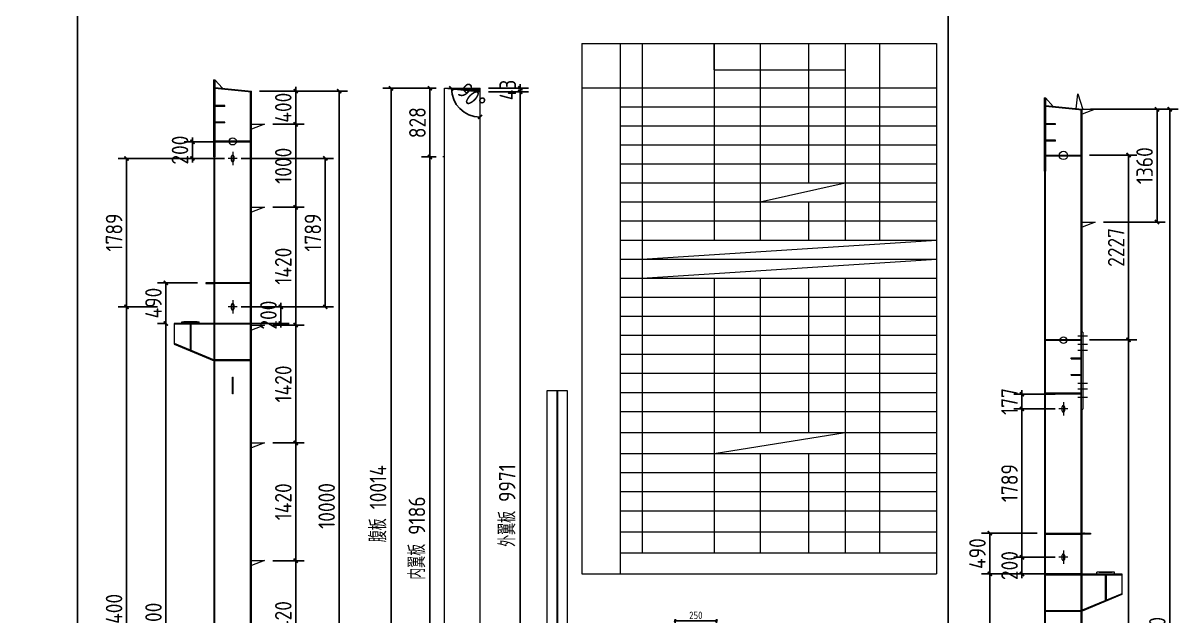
# Model space of a CAD drawing. Extents: x 485428 to 797698, y 56414 to 211814.
# Drawn here: x 671882 to 685846, y 133014 to 140157 of the extents above; entities that cross this region are included whole.
import ezdxf

# ---------------------------------------------------------------- set-up
doc = ezdxf.new("R2010")
doc.units = 0
doc.header["$LTSCALE"] = 1000
doc.header["$MEASUREMENT"] = 0
doc.linetypes.add('DASH', pattern=[0.35, 0.25, -0.1])
doc.layers.add('DOTE', color=1, linetype='Continuous')
doc.layers.add('钢架', color=7, linetype='Continuous', lineweight=25)
doc.styles.get("Standard").update_dxf_attribs({"font": 'gbenor.shx', "bigfont": 'gbcbig.shx'})
doc.dimstyles.get("Standard").update_dxf_attribs({"dimscale": 100, "dimtxt": 2, "dimasz": 0.4, "dimexe": 0.5, "dimexo": 1, "dimgap": 0.5, "dimtad": 1, "dimdec": 0, "dimzin": 0, "dimdsep": 46, "dimtxsty": 'Standard', "dimblk": 'ARCHTICK', "dimcen": 0.09, "dimadec": 0, "dimazin": 0, "dimtfac": 1, "dimtdec": 0, "dimtix": 1, "dimtmove": 2, "dimatfit": 3, "dimfxl": 1, "dimtolj": 1, "dimtzin": 0, "dimarcsym": 0})

# ---------------------------------------------------------------- blocks, each defined once
blk = doc.blocks.new('_ArchTick')
at = {"color": 0, "linetype": 'ByBlock', "const_width": 0.4}
blk.add_lwpolyline([(-0.5, -0.5), (0.5, 0.5)], dxfattribs=at)
blk = doc.blocks.new('*D473')
at = {"color": 3, "lineweight": -2}
for p, q in [((674895, 133678), (675270, 133678)), ((675170, 132258), (675170, 133678)), ((674895, 132258), (675270, 132258))]:
    blk.add_line(p, q, dxfattribs=at)
at = {"layer": 'Defpoints', "color": 0}
for p in [(674795, 133678), (675170, 133678), (674795, 132258)]:
    blk.add_point(p, dxfattribs=at)
at = {"color": 3, "lineweight": -2, "xscale": 50, "yscale": 50, "zscale": 50}
for p, rotation in [((675170, 133678), 90), ((675170, 132258), 270)]:
    blk.add_blockref('_ArchTick', p, dxfattribs=dict(at, rotation=rotation))
at = {"color": 0, "lineweight": 15, "insert": (675020, 132968), "char_height": 200, "attachment_point": 5, "rotation": 90}
blk.add_mtext('\\A1;1420', dxfattribs=at)
blk = doc.blocks.new('*D474')
at = {"color": 3, "lineweight": -2}
for p, q in [((674895, 135098), (675270, 135098)), ((675170, 133678), (675170, 135098)), ((674895, 133678), (675270, 133678))]:
    blk.add_line(p, q, dxfattribs=at)
at = {"layer": 'Defpoints', "color": 0}
for p in [(674795, 135098), (675170, 135098), (674795, 133678)]:
    blk.add_point(p, dxfattribs=at)
at = {"color": 3, "lineweight": -2, "xscale": 50, "yscale": 50, "zscale": 50}
for p, rotation in [((675170, 135098), 90), ((675170, 133678), 270)]:
    blk.add_blockref('_ArchTick', p, dxfattribs=dict(at, rotation=rotation))
at = {"color": 0, "lineweight": 15, "insert": (675020, 134388), "char_height": 200, "attachment_point": 5, "rotation": 90}
blk.add_mtext('\\A1;1420', dxfattribs=at)
blk = doc.blocks.new('*D475')
at = {"color": 3, "lineweight": -2}
for p, q in [((674895, 136518), (675270, 136518)), ((675170, 135098), (675170, 136518)), ((674895, 135098), (675270, 135098))]:
    blk.add_line(p, q, dxfattribs=at)
at = {"layer": 'Defpoints', "color": 0}
for p in [(674795, 136518), (675170, 136518), (674795, 135098)]:
    blk.add_point(p, dxfattribs=at)
at = {"color": 3, "lineweight": -2, "xscale": 50, "yscale": 50, "zscale": 50}
for p, rotation in [((675170, 136518), 90), ((675170, 135098), 270)]:
    blk.add_blockref('_ArchTick', p, dxfattribs=dict(at, rotation=rotation))
at = {"color": 0, "lineweight": 15, "insert": (675020, 135808), "char_height": 200, "attachment_point": 5, "rotation": 90}
blk.add_mtext('\\A1;1420', dxfattribs=at)
blk = doc.blocks.new('*D476')
at = {"color": 3, "lineweight": -2}
for p, q in [((674895, 137938), (675270, 137938)), ((675170, 136518), (675170, 137938)), ((674895, 136518), (675270, 136518))]:
    blk.add_line(p, q, dxfattribs=at)
at = {"layer": 'Defpoints', "color": 0}
for p in [(674795, 137938), (675170, 137938), (674795, 136518)]:
    blk.add_point(p, dxfattribs=at)
at = {"color": 3, "lineweight": -2, "xscale": 50, "yscale": 50, "zscale": 50}
for p, rotation in [((675170, 137938), 90), ((675170, 136518), 270)]:
    blk.add_blockref('_ArchTick', p, dxfattribs=dict(at, rotation=rotation))
at = {"color": 0, "lineweight": 15, "insert": (675020, 137228), "char_height": 200, "attachment_point": 5, "rotation": 90}
blk.add_mtext('\\A1;1420', dxfattribs=at)
blk = doc.blocks.new('*D477')
at = {"color": 3, "lineweight": -2}
for p, q in [((673605, 136538), (673504, 136538)), ((673604, 129338), (673604, 136538)), ((674065, 129338), (673504, 129338))]:
    blk.add_line(p, q, dxfattribs=at)
at = {"layer": 'Defpoints', "color": 0}
for p in [(673604, 136538), (673705, 136538), (674165, 129338)]:
    blk.add_point(p, dxfattribs=at)
at = {"color": 3, "lineweight": -2, "xscale": 50, "yscale": 50, "zscale": 50}
for p, rotation in [((673604, 136538), 90), ((673604, 129338), 270)]:
    blk.add_blockref('_ArchTick', p, dxfattribs=dict(at, rotation=rotation))
at = {"color": 0, "lineweight": 15, "insert": (673454, 132938), "char_height": 200, "attachment_point": 5, "rotation": 90}
blk.add_mtext('\\A1;7200', dxfattribs=at)
blk = doc.blocks.new('*D478')
at = {"color": 3, "lineweight": -2}
for p, q in [((673985, 137028), (673504, 137028)), ((673604, 136538), (673604, 137028)), ((673605, 136538), (673504, 136538))]:
    blk.add_line(p, q, dxfattribs=at)
at = {"layer": 'Defpoints', "color": 0}
for p in [(673604, 137028), (674085, 137028), (673705, 136538)]:
    blk.add_point(p, dxfattribs=at)
at = {"color": 3, "lineweight": -2, "xscale": 50, "yscale": 50, "zscale": 50}
for p, rotation in [((673604, 137028), 90), ((673604, 136538), 270)]:
    blk.add_blockref('_ArchTick', p, dxfattribs=dict(at, rotation=rotation))
at = {"color": 0, "lineweight": 15, "insert": (673454, 136783), "char_height": 200, "attachment_point": 5, "rotation": 90}
blk.add_mtext('\\A1;490', dxfattribs=at)
blk = doc.blocks.new('*D479')
at = {"color": 3, "lineweight": -2}
for p, q in [((674735, 139338), (675793, 139338)), ((675693, 129338), (675693, 139338)), ((674755, 129338), (675793, 129338))]:
    blk.add_line(p, q, dxfattribs=at)
at = {"layer": 'Defpoints', "color": 0}
for p in [(674635, 139338), (675693, 139338), (674655, 129338)]:
    blk.add_point(p, dxfattribs=at)
at = {"color": 3, "lineweight": -2, "xscale": 50, "yscale": 50, "zscale": 50}
for p, rotation in [((675693, 139338), 90), ((675693, 129338), 270)]:
    blk.add_blockref('_ArchTick', p, dxfattribs=dict(at, rotation=rotation))
at = {"color": 0, "lineweight": 15, "insert": (675543, 134338), "char_height": 200, "attachment_point": 5, "rotation": 90}
blk.add_mtext('\\A1;10000', dxfattribs=at)
blk = doc.blocks.new('*D468')
at = {"color": 3, "lineweight": -2}
for p, q in [((673504, 136738), (673029, 136738)), ((673129, 129338), (673129, 136738)), ((674065, 129338), (673029, 129338))]:
    blk.add_line(p, q, dxfattribs=at)
at = {"layer": 'Defpoints', "color": 0}
for p in [(673129, 136738), (673604, 136738), (674165, 129338)]:
    blk.add_point(p, dxfattribs=at)
at = {"color": 3, "lineweight": -2, "xscale": 50, "yscale": 50, "zscale": 50}
for p, rotation in [((673129, 136738), 90), ((673129, 129338), 270)]:
    blk.add_blockref('_ArchTick', p, dxfattribs=dict(at, rotation=rotation))
at = {"color": 0, "lineweight": 15, "insert": (672979, 133038), "char_height": 200, "attachment_point": 5, "rotation": 90}
blk.add_mtext('\\A1;7400', dxfattribs=at)
blk = doc.blocks.new('*D469')
at = {"color": 3, "lineweight": -2}
for p, q in [((674085, 138527), (673029, 138527)), ((673129, 136738), (673129, 138527)), ((673504, 136738), (673029, 136738))]:
    blk.add_line(p, q, dxfattribs=at)
at = {"layer": 'Defpoints', "color": 0}
for p in [(673129, 138527), (674185, 138527), (673604, 136738)]:
    blk.add_point(p, dxfattribs=at)
at = {"color": 3, "lineweight": -2, "xscale": 50, "yscale": 50, "zscale": 50}
for p, rotation in [((673129, 138527), 90), ((673129, 136738), 270)]:
    blk.add_blockref('_ArchTick', p, dxfattribs=dict(at, rotation=rotation))
at = {"color": 0, "lineweight": 15, "insert": (672979, 137633), "char_height": 200, "attachment_point": 5, "rotation": 90}
blk.add_mtext('\\A1;1789', dxfattribs=at)
blk = doc.blocks.new('*D481')
at = {"color": 3, "lineweight": -2}
for p, q in [((676864, 138544), (676688, 138544)), ((676788, 129358), (676788, 138544)), ((676864, 129358), (676688, 129358))]:
    blk.add_line(p, q, dxfattribs=at)
at = {"layer": 'Defpoints', "color": 0}
for p in [(676788, 138544), (676964, 138544), (676964, 129358)]:
    blk.add_point(p, dxfattribs=at)
at = {"color": 3, "lineweight": -2, "xscale": 50, "yscale": 50, "zscale": 50}
for p, rotation in [((676788, 138544), 90), ((676788, 129358), 270)]:
    blk.add_blockref('_ArchTick', p, dxfattribs=dict(at, rotation=rotation))
at = {"color": 0, "lineweight": 15, "insert": (676632, 133951), "char_height": 200, "attachment_point": 5, "rotation": 90}
blk.add_mtext('\\A1;内翼板 9186', dxfattribs=at)
blk = doc.blocks.new('*D482')
at = {"color": 3, "lineweight": -2}
for p, q in [((676864, 139372), (676688, 139372)), ((676788, 138544), (676788, 139372)), ((676864, 138544), (676688, 138544))]:
    blk.add_line(p, q, dxfattribs=at)
at = {"layer": 'Defpoints', "color": 0}
for p in [(676788, 139372), (676964, 139372), (676964, 138544)]:
    blk.add_point(p, dxfattribs=at)
at = {"color": 3, "lineweight": -2, "xscale": 50, "yscale": 50, "zscale": 50}
for p, rotation in [((676788, 139372), 90), ((676788, 138544), 270)]:
    blk.add_blockref('_ArchTick', p, dxfattribs=dict(at, rotation=rotation))
at = {"color": 0, "lineweight": 15, "insert": (676638, 138958), "char_height": 200, "attachment_point": 5, "rotation": 90}
blk.add_mtext('\\A1;828', dxfattribs=at)
blk = doc.blocks.new('*D483')
at = {"color": 3, "lineweight": -2}
for p, q in [((677494, 139329), (677978, 139329)), ((677878, 129358), (677878, 139329)), ((677494, 129358), (677978, 129358))]:
    blk.add_line(p, q, dxfattribs=at)
at = {"layer": 'Defpoints', "color": 0}
for p in [(677394, 139329), (677878, 139329), (677394, 129358)]:
    blk.add_point(p, dxfattribs=at)
at = {"color": 3, "lineweight": -2, "xscale": 50, "yscale": 50, "zscale": 50}
for p, rotation in [((677878, 139329), 90), ((677878, 129358), 270)]:
    blk.add_blockref('_ArchTick', p, dxfattribs=dict(at, rotation=rotation))
at = {"color": 0, "lineweight": 15, "insert": (677721, 134344), "char_height": 200, "attachment_point": 5, "rotation": 90}
blk.add_mtext('\\A1;外翼板 9971', dxfattribs=at)
blk = doc.blocks.new('*D484')
at = {"color": 3, "lineweight": -2}
for p, q in [((677494, 139372), (677978, 139372)), ((677878, 139372), (677878, 139422)), ((677878, 139329), (677878, 139372)), ((677494, 139329), (677978, 139329)), ((677878, 139329), (677878, 139279))]:
    blk.add_line(p, q, dxfattribs=at)
at = {"layer": 'Defpoints', "color": 0}
for p in [(677394, 139372), (677878, 139372), (677394, 139329)]:
    blk.add_point(p, dxfattribs=at)
at = {"color": 3, "lineweight": -2, "xscale": 50, "yscale": 50, "zscale": 50}
for p, rotation in [((677878, 139372), 270), ((677878, 139329), 90)]:
    blk.add_blockref('_ArchTick', p, dxfattribs=dict(at, rotation=rotation))
at = {"color": 0, "lineweight": 15, "insert": (677728, 139351), "char_height": 200, "attachment_point": 5, "rotation": 90}
blk.add_mtext('\\A1;43', dxfattribs=at)
blk = doc.blocks.new('*D485')
at = {"color": 3, "lineweight": -2}
for p, q in [((676864, 139372), (676220, 139372)), ((676320, 129358), (676320, 139372)), ((676864, 129358), (676220, 129358))]:
    blk.add_line(p, q, dxfattribs=at)
at = {"layer": 'Defpoints', "color": 0}
for p in [(676320, 139372), (676964, 139372), (676964, 129358)]:
    blk.add_point(p, dxfattribs=at)
at = {"color": 3, "lineweight": -2, "xscale": 50, "yscale": 50, "zscale": 50}
for p, rotation in [((676320, 139372), 90), ((676320, 129358), 270)]:
    blk.add_blockref('_ArchTick', p, dxfattribs=dict(at, rotation=rotation))
at = {"color": 0, "lineweight": 15, "insert": (676163, 134365), "char_height": 200, "attachment_point": 5, "rotation": 90}
blk.add_mtext('\\A1;腹板 10014', dxfattribs=at)
blk = doc.blocks.new('*D607')
at = {"color": 3, "lineweight": -2}
for p, q in [((680256, 132954), (679736, 132954)), ((679746, 132778), (679746, 132974)), ((680246, 132778), (680246, 132974))]:
    blk.add_line(p, q, dxfattribs=at)
at = {"layer": 'Defpoints', "color": 0}
for p in [(679746, 132954), (679746, 132758), (680246, 132758)]:
    blk.add_point(p, dxfattribs=at)
at = {"color": 3, "lineweight": -2, "xscale": 30, "yscale": 30, "zscale": 30, "rotation": 180}
blk.add_blockref('_ArchTick', (679746, 132954), dxfattribs=at)
at = {"color": 3, "lineweight": -2, "xscale": 30, "yscale": 30, "zscale": 30}
blk.add_blockref('_ArchTick', (680246, 132954), dxfattribs=at)
at = {"color": 0, "lineweight": 15, "insert": (679996, 133019), "char_height": 90, "attachment_point": 5}
blk.add_mtext('\\A1;250', dxfattribs=at)
blk = doc.blocks.new('*D680')
at = {"color": 3, "lineweight": -2}
for p, q in [((684115, 133519), (683443, 133519)), ((683543, 126319), (683543, 133519)), ((684085, 126319), (683443, 126319))]:
    blk.add_line(p, q, dxfattribs=at)
at = {"layer": 'Defpoints', "color": 0}
for p in [(683543, 133519), (684215, 133519), (684185, 126319)]:
    blk.add_point(p, dxfattribs=at)
at = {"color": 3, "lineweight": -2, "xscale": 50, "yscale": 50, "zscale": 50}
for p, rotation in [((683543, 133519), 90), ((683543, 126319), 270)]:
    blk.add_blockref('_ArchTick', p, dxfattribs=dict(at, rotation=rotation))
at = {"color": 0, "lineweight": 15, "insert": (683393, 129919), "char_height": 200, "attachment_point": 5, "rotation": 90}
blk.add_mtext('\\A1;7200', dxfattribs=at)
blk = doc.blocks.new('*D681')
at = {"color": 3, "lineweight": -2}
for p, q in [((684115, 134009), (683443, 134009)), ((683543, 133519), (683543, 134009)), ((684115, 133519), (683443, 133519))]:
    blk.add_line(p, q, dxfattribs=at)
at = {"layer": 'Defpoints', "color": 0}
for p in [(683543, 134009), (684215, 134009), (684215, 133519)]:
    blk.add_point(p, dxfattribs=at)
at = {"color": 3, "lineweight": -2, "xscale": 50, "yscale": 50, "zscale": 50}
for p, rotation in [((683543, 134009), 90), ((683543, 133519), 270)]:
    blk.add_blockref('_ArchTick', p, dxfattribs=dict(at, rotation=rotation))
at = {"color": 0, "lineweight": 15, "insert": (683393, 133764), "char_height": 200, "attachment_point": 5, "rotation": 90}
blk.add_mtext('\\A1;490', dxfattribs=at)
blk = doc.blocks.new('*D687')
at = {"color": 3, "lineweight": -2}
for p, q in [((684745, 136341), (685316, 136341)), ((685216, 126319), (685216, 136341)), ((684775, 126319), (685316, 126319))]:
    blk.add_line(p, q, dxfattribs=at)
at = {"layer": 'Defpoints', "color": 0}
for p in [(684645, 136341), (685216, 136341), (684675, 126319)]:
    blk.add_point(p, dxfattribs=at)
at = {"color": 3, "lineweight": -2, "xscale": 50, "yscale": 50, "zscale": 50}
for p, rotation in [((685216, 136341), 90), ((685216, 126319), 270)]:
    blk.add_blockref('_ArchTick', p, dxfattribs=dict(at, rotation=rotation))
at = {"color": 0, "lineweight": 15, "insert": (685066, 131330), "char_height": 200, "attachment_point": 5, "rotation": 90}
blk.add_mtext('\\A1;10022', dxfattribs=at)
blk = doc.blocks.new('*D688')
at = {"color": 3, "lineweight": -2}
for p, q in [((684745, 138567), (685316, 138567)), ((685216, 136341), (685216, 138567)), ((684745, 136341), (685316, 136341))]:
    blk.add_line(p, q, dxfattribs=at)
at = {"layer": 'Defpoints', "color": 0}
for p in [(684645, 138567), (685216, 138567), (684645, 136341)]:
    blk.add_point(p, dxfattribs=at)
at = {"color": 3, "lineweight": -2, "xscale": 50, "yscale": 50, "zscale": 50}
for p, rotation in [((685216, 138567), 90), ((685216, 136341), 270)]:
    blk.add_blockref('_ArchTick', p, dxfattribs=dict(at, rotation=rotation))
at = {"color": 0, "lineweight": 15, "insert": (685066, 137454), "char_height": 200, "attachment_point": 5, "rotation": 90}
blk.add_mtext('\\A1;2227', dxfattribs=at)
blk = doc.blocks.new('*D689')
at = {"color": 3, "lineweight": -2}
for p, q in [((684755, 139119), (685813, 139119)), ((685713, 126319), (685713, 139119)), ((684775, 126319), (685813, 126319))]:
    blk.add_line(p, q, dxfattribs=at)
at = {"layer": 'Defpoints', "color": 0}
for p in [(684655, 139119), (685713, 139119), (684675, 126319)]:
    blk.add_point(p, dxfattribs=at)
at = {"color": 3, "lineweight": -2, "xscale": 50, "yscale": 50, "zscale": 50}
for p, rotation in [((685713, 139119), 90), ((685713, 126319), 270)]:
    blk.add_blockref('_ArchTick', p, dxfattribs=dict(at, rotation=rotation))
at = {"color": 0, "lineweight": 15, "insert": (685563, 132719), "char_height": 200, "attachment_point": 5, "rotation": 90}
blk.add_mtext('\\A1;12800', dxfattribs=at)
blk = doc.blocks.new('*D993')
at = {"color": 0, "lineweight": -2}
blk.add_arc((677394, 139372), 346, 180, 270, dxfattribs=at)
at = {"layer": 'Defpoints', "color": 0}
for p in [(676964, 139372), (677394, 139372), (677394, 139329), (677094, 139200), (677394, 129358)]:
    blk.add_point(p, dxfattribs=at)
at = {"color": 0, "lineweight": -2, "xscale": 50, "yscale": 50, "zscale": 50}
for p, rotation in [((677048, 139372), 89.99999999998869), ((677394, 139027), 359.9999999999994)]:
    blk.add_blockref('_ArchTick', p, dxfattribs=dict(at, rotation=rotation))
at = {"color": 0, "lineweight": 15, "insert": (677291, 139269), "char_height": 200, "attachment_point": 5, "rotation": 315}
blk.add_mtext('\\A1;90°', dxfattribs=at)
blk = doc.blocks.new('*D3298')
at = {"color": 3, "lineweight": -2}
for p, q in [((674895, 138938), (675270, 138938)), ((675170, 137938), (675170, 138938)), ((674895, 137938), (675270, 137938))]:
    blk.add_line(p, q, dxfattribs=at)
at = {"layer": 'Defpoints', "color": 0}
for p in [(674795, 138938), (675170, 138938), (674795, 137938)]:
    blk.add_point(p, dxfattribs=at)
at = {"color": 3, "lineweight": -2, "xscale": 50, "yscale": 50, "zscale": 50}
for p, rotation in [((675170, 138938), 90), ((675170, 137938), 270)]:
    blk.add_blockref('_ArchTick', p, dxfattribs=dict(at, rotation=rotation))
at = {"color": 0, "lineweight": 15, "insert": (675020, 138438), "char_height": 200, "attachment_point": 5, "rotation": 90}
blk.add_mtext('\\A1;1000', dxfattribs=at)
blk = doc.blocks.new('*D3299')
at = {"color": 3, "lineweight": -2}
for p, q in [((675170, 139338), (675170, 139388)), ((674735, 139338), (675270, 139338)), ((675170, 138938), (675170, 139338)), ((674895, 138938), (675270, 138938)), ((675170, 138938), (675170, 138888))]:
    blk.add_line(p, q, dxfattribs=at)
at = {"layer": 'Defpoints', "color": 0}
for p in [(674635, 139338), (675170, 139338), (674795, 138938)]:
    blk.add_point(p, dxfattribs=at)
at = {"color": 3, "lineweight": -2, "xscale": 50, "yscale": 50, "zscale": 50}
for p, rotation in [((675170, 139338), 270), ((675170, 138938), 90)]:
    blk.add_blockref('_ArchTick', p, dxfattribs=dict(at, rotation=rotation))
at = {"color": 0, "lineweight": 15, "insert": (675020, 139138), "char_height": 200, "attachment_point": 5, "rotation": 90}
blk.add_mtext('\\A1;400', dxfattribs=at)
blk = doc.blocks.new('*D3303')
at = {"color": 3, "lineweight": -2}
for p, q in [((684915, 139119), (685659, 139119)), ((685559, 139119), (685559, 137759)), ((684915, 137759), (685659, 137759))]:
    blk.add_line(p, q, dxfattribs=at)
at = {"layer": 'Defpoints', "color": 0}
for p in [(684815, 139119), (684815, 137759), (685559, 137759)]:
    blk.add_point(p, dxfattribs=at)
at = {"color": 3, "lineweight": -2, "xscale": 50, "yscale": 50, "zscale": 50}
for p, rotation in [((685559, 139119), 90), ((685559, 137759), 270)]:
    blk.add_blockref('_ArchTick', p, dxfattribs=dict(at, rotation=rotation))
at = {"color": 0, "lineweight": 15, "insert": (685409, 138439), "char_height": 200, "attachment_point": 5, "rotation": 90}
blk.add_mtext('\\A1;1360', dxfattribs=at)
blk = doc.blocks.new('*D3462')
at = {"color": 3, "lineweight": -2}
for p, q in [((674510, 136738), (675091, 136738)), ((674991, 136738), (674991, 136788)), ((674991, 136738), (674991, 136538)), ((674510, 136538), (675091, 136538)), ((674991, 136538), (674991, 136488))]:
    blk.add_line(p, q, dxfattribs=at)
at = {"layer": 'Defpoints', "color": 0}
for p in [(674410, 136738), (674410, 136538), (674991, 136538)]:
    blk.add_point(p, dxfattribs=at)
at = {"color": 3, "lineweight": -2, "xscale": 50, "yscale": 50, "zscale": 50}
for p, rotation in [((674991, 136738), 270), ((674991, 136538), 90)]:
    blk.add_blockref('_ArchTick', p, dxfattribs=dict(at, rotation=rotation))
at = {"color": 0, "lineweight": 15, "insert": (674841, 136638), "char_height": 200, "attachment_point": 5, "rotation": 90}
blk.add_mtext('\\A1;200', dxfattribs=at)
blk = doc.blocks.new('*D3463')
at = {"color": 3, "lineweight": -2}
for p, q in [((674310, 138727), (673824, 138727)), ((673924, 138727), (673924, 138777)), ((673924, 138527), (673924, 138727)), ((674310, 138527), (673824, 138527)), ((673924, 138527), (673924, 138477))]:
    blk.add_line(p, q, dxfattribs=at)
at = {"layer": 'Defpoints', "color": 0}
for p in [(673924, 138727), (674410, 138727), (674410, 138527)]:
    blk.add_point(p, dxfattribs=at)
at = {"color": 3, "lineweight": -2, "xscale": 50, "yscale": 50, "zscale": 50}
for p, rotation in [((673924, 138727), 270), ((673924, 138527), 90)]:
    blk.add_blockref('_ArchTick', p, dxfattribs=dict(at, rotation=rotation))
at = {"color": 0, "lineweight": 15, "insert": (673774, 138627), "char_height": 200, "attachment_point": 5, "rotation": 90}
blk.add_mtext('\\A1;200', dxfattribs=at)
blk = doc.blocks.new('*D3464')
at = {"color": 3, "lineweight": -2}
for p, q in [((684330, 133719), (683830, 133719)), ((683930, 133719), (683930, 133769)), ((683930, 133719), (683930, 133519)), ((684330, 133519), (683830, 133519)), ((683930, 133519), (683930, 133469))]:
    blk.add_line(p, q, dxfattribs=at)
at = {"layer": 'Defpoints', "color": 0}
for p in [(684430, 133719), (683930, 133519), (684430, 133519)]:
    blk.add_point(p, dxfattribs=at)
at = {"color": 3, "lineweight": -2, "xscale": 50, "yscale": 50, "zscale": 50}
for p, rotation in [((683930, 133719), 270), ((683930, 133519), 90)]:
    blk.add_blockref('_ArchTick', p, dxfattribs=dict(at, rotation=rotation))
at = {"color": 0, "lineweight": 15, "insert": (683780, 133619), "char_height": 200, "attachment_point": 5, "rotation": 90}
blk.add_mtext('\\A1;200', dxfattribs=at)
blk = doc.blocks.new('*D3465')
at = {"color": 3, "lineweight": -2}
for p, q in [((683930, 135685), (683930, 135735)), ((684330, 135685), (683830, 135685)), ((683930, 135508), (683930, 135685)), ((684330, 135508), (683830, 135508)), ((683930, 135508), (683930, 135458))]:
    blk.add_line(p, q, dxfattribs=at)
at = {"layer": 'Defpoints', "color": 0}
for p in [(683930, 135685), (684430, 135685), (684430, 135508)]:
    blk.add_point(p, dxfattribs=at)
at = {"color": 3, "lineweight": -2, "xscale": 50, "yscale": 50, "zscale": 50}
for p, rotation in [((683930, 135685), 270), ((683930, 135508), 90)]:
    blk.add_blockref('_ArchTick', p, dxfattribs=dict(at, rotation=rotation))
at = {"color": 0, "lineweight": 15, "insert": (683780, 135597), "char_height": 200, "attachment_point": 5, "rotation": 90}
blk.add_mtext('\\A1;177', dxfattribs=at)
blk = doc.blocks.new('*D3478')
at = {"color": 3, "lineweight": -2}
for p, q in [((674510, 138527), (675627, 138527)), ((675527, 136738), (675527, 138527)), ((674510, 136738), (675627, 136738))]:
    blk.add_line(p, q, dxfattribs=at)
at = {"layer": 'Defpoints', "color": 0}
for p in [(674410, 138527), (675527, 138527), (674410, 136738)]:
    blk.add_point(p, dxfattribs=at)
at = {"color": 3, "lineweight": -2, "xscale": 50, "yscale": 50, "zscale": 50}
for p, rotation in [((675527, 138527), 90), ((675527, 136738), 270)]:
    blk.add_blockref('_ArchTick', p, dxfattribs=dict(at, rotation=rotation))
at = {"color": 0, "lineweight": 15, "insert": (675377, 137633), "char_height": 200, "attachment_point": 5, "rotation": 90}
blk.add_mtext('\\A1;1789', dxfattribs=at)
blk = doc.blocks.new('*D3479')
at = {"color": 3, "lineweight": -2}
for p, q in [((684330, 135508), (683830, 135508)), ((683930, 135508), (683930, 133719)), ((684330, 133719), (683830, 133719))]:
    blk.add_line(p, q, dxfattribs=at)
at = {"layer": 'Defpoints', "color": 0}
for p in [(684430, 135508), (683930, 133719), (684430, 133719)]:
    blk.add_point(p, dxfattribs=at)
at = {"color": 3, "lineweight": -2, "xscale": 50, "yscale": 50, "zscale": 50}
for p, rotation in [((683930, 135508), 90), ((683930, 133719), 270)]:
    blk.add_blockref('_ArchTick', p, dxfattribs=dict(at, rotation=rotation))
at = {"color": 0, "lineweight": 15, "insert": (683780, 134613), "char_height": 200, "attachment_point": 5, "rotation": 90}
blk.add_mtext('\\A1;1789', dxfattribs=at)

msp = doc.modelspace()

# ---------------------------------------------------------------- hatches: boundary and pattern name
at = {"lineweight": 15}
h = msp.add_hatch(dxfattribs=at)
h.set_pattern_fill('ANSI31', color=2, scale=5, style=0)
h.set_pattern_definition([(45, (-1176.461, -13468.879), (-5.61266008, 5.61266008), [])])
h.paths.add_polyline_path([(677393.7, 139329.4), (677393.7, 139372.4), (676963.7, 139372.4)])

# ---------------------------------------------------------------- linework, layer by layer
at = {"color": 1, "lineweight": 15}
for p, q in [((678621, 139913.4), (678621, 133521.4)), ((679086.8, 133521.4), (679086.8, 139913.4)), ((673900.2, 136528.5), (673900.2, 136218.1)), ((684939.7, 133509.1), (684939.7, 133198.7))]:
    msp.add_line(p, q, dxfattribs=at)
at = {"lineweight": 15}
for p, q in [((680216.5, 139594.1), (680216.5, 139913.4)), ((680216.5, 139913.4), (680216.5, 137543.3)), ((680770.3, 139913.4), (680770.3, 137543.3)), ((682898.7, 139913.4), (682898.7, 133521.4)), ((684214.7, 139163.1), (684654.7, 139119.1)), ((684214.7, 139155.1), (684654.7, 139111.1)), ((674465.2, 138527.2), (674355.2, 138527.2)), ((674395.2, 138527.2), (674395.2, 138552.2)), ((674395.2, 138502.2), (674395.2, 138527.2)), ((674410.2, 138607.2), (674410.2, 138447.2)), ((674425.2, 138552.2), (674425.2, 138502.2)), ((680770.3, 138002.3), (681799.4, 138231.9)), ((679346.9, 137313.8), (682898.7, 137543.3)), ((679346.9, 137084.2), (682898.7, 137313.8)), ((674185.2, 137028.5), (674085.2, 137028.5)), ((674085.2, 137028.5), (674085.2, 137018.5)), ((674085.2, 137018.5), (674185.2, 137018.5)), ((674625.2, 137028.5), (674185.2, 137028.5)), ((674625.2, 137018.5), (674185.2, 137018.5)), ((680216.5, 137084.2), (680216.5, 133774)), ((680770.3, 137084.2), (680770.3, 135936.6)), ((674465.2, 136738.5), (674355.2, 136738.5)), ((674395.2, 136738.5), (674395.2, 136763.5)), ((674395.2, 136713.5), (674395.2, 136738.5)), ((674410.2, 136818.5), (674410.2, 136658.5)), ((674425.2, 136763.5), (674425.2, 136713.5)), ((674185.2, 136538.5), (673705.2, 136538.5)), ((673705.2, 136538.5), (673705.2, 136288.5)), ((674185.2, 136528.5), (673705.2, 136528.5)), ((673900.2, 136538.5), (673755.2, 136538.5)), ((673795.2, 136558.5), (674005.2, 136558.5)), ((673795.2, 136538.5), (673795.2, 136558.5)), ((673900.2, 136538.5), (673795.2, 136538.5)), ((673980.2, 136558.5), (673820.2, 136558.5)), ((673895.2, 136528.5), (673895.2, 136220.2)), ((674045.2, 136538.5), (673900.2, 136538.5)), ((673905.2, 136528.5), (673905.2, 136216)), ((674005.2, 136538.5), (674005.2, 136558.5)), ((674625.2, 136538.5), (674195.2, 136538.5)), ((674625.2, 136528.5), (674195.2, 136528.5)), ((673705.2, 136299.3), (674185.2, 136099.3)), ((673705.2, 136288.5), (674185.2, 136088.5)), ((674625.2, 136098.5), (674195.2, 136098.5)), ((674625.2, 136088.5), (674195.2, 136088.5)), ((680770.3, 135936.6), (680770.3, 135222.8)), ((678448.8, 135726.5), (678198.8, 135726.5)), ((678198.8, 135726.5), (678198.8, 125746.5)), ((678320.8, 135726.5), (678320.8, 125746.5)), ((678326.8, 135726.5), (678326.8, 125746.5)), ((678448.8, 125746.5), (678448.8, 135726.5)), ((684484.7, 135507.9), (684374.7, 135507.9)), ((684414.7, 135507.9), (684414.7, 135532.9)), ((684414.7, 135482.9), (684414.7, 135507.9)), ((684429.7, 135587.9), (684429.7, 135427.9)), ((684444.7, 135532.9), (684444.7, 135482.9)), ((680216.5, 134970.1), (681799.4, 135222.8)), ((680770.3, 134970.1), (680770.3, 133774)), ((684214.7, 134009.1), (684654.7, 134009.1)), ((684214.7, 133999.1), (684654.7, 133999.1)), ((684654.7, 134009.1), (684754.7, 134009.1)), ((684754.7, 133999.1), (684654.7, 133999.1)), ((684674.7, 134019.1), (684674.7, 134009.1)), ((684754.7, 134009.1), (684754.7, 133999.1)), ((684429.7, 133799.1), (684429.7, 133639.1)), ((684484.7, 133719.1), (684374.7, 133719.1)), ((684414.7, 133719.1), (684414.7, 133744.1)), ((684414.7, 133694.1), (684414.7, 133719.1)), ((684444.7, 133744.1), (684444.7, 133694.1)), ((684654.7, 133519.1), (684214.7, 133519.1)), ((684214.7, 133519.1), (684644.7, 133519.1)), ((684214.7, 133509.1), (684644.7, 133509.1)), ((684654.7, 133519.1), (685134.7, 133519.1)), ((684654.7, 133509.1), (685134.7, 133509.1)), ((685044.7, 133539.1), (684834.7, 133539.1)), ((684834.7, 133519.1), (684834.7, 133539.1)), ((684859.7, 133539.1), (685019.7, 133539.1)), ((684934.7, 133509.1), (684934.7, 133196.6)), ((684944.7, 133509.1), (684944.7, 133200.8)), ((685044.7, 133519.1), (685044.7, 133539.1)), ((685134.7, 133519.1), (685134.7, 133269.1)), ((685134.7, 133279.9), (684654.7, 133079.9)), ((685134.7, 133269.1), (684654.7, 133069.1)), ((684214.7, 133079.1), (684644.7, 133079.1)), ((684214.7, 133069.1), (684644.7, 133069.1))]:
    msp.add_line(p, q, dxfattribs=at)
at = {"color": 2, "lineweight": 15}
for p, q in [((674177.2, 139474.5), (674195.2, 139474.5)), ((674177.2, 139474.5), (674177.2, 138544.5)), ((674195.2, 139474.5), (674195.2, 138544.5)), ((674195.2, 139474.5), (674286.8, 139373.3)), ((674195.2, 139382.5), (674635.2, 139338.5)), ((674195.2, 139372.4), (674635.2, 139328.4)), ((676963.7, 139372.4), (677393.7, 139329.4)), ((676963.7, 138544.5), (676963.7, 139372.4)), ((676963.7, 139372.4), (677393.7, 139372.4)), ((677393.7, 139329.4), (677393.7, 139372.4)), ((684196.7, 139255.1), (684214.7, 139255.1)), ((684196.7, 139255.1), (684196.7, 138375.1)), ((684214.7, 139255.1), (684214.7, 138375.1)), ((684214.7, 139255.1), (684306.2, 139154)), ((684585, 139126.1), (684602.9, 139305.2)), ((684585, 139126.1), (684602.9, 139305.2)), ((684585, 139126.1), (684602.9, 139305.2)), ((684602.9, 139305.2), (684664.6, 139118.1)), ((674315.2, 139164.5), (674195.2, 139164.5)), ((674315.2, 139154.5), (674195.2, 139154.5)), ((674315.2, 139154.5), (674315.2, 139164.5)), ((684654.7, 139119.1), (684814.7, 139119.1)), ((684814.7, 139119.1), (684654.7, 139059.1)), ((674315.2, 138964.5), (674195.2, 138964.5)), ((674315.2, 138954.5), (674195.2, 138954.5)), ((674315.2, 138954.5), (674315.2, 138964.5)), ((684332.7, 138945.1), (684214.7, 138945.1)), ((684332.7, 138935.1), (684332.7, 138945.1)), ((674635.2, 138938.5), (674795.2, 138938.5)), ((674795.2, 138938.5), (674635.2, 138878.5)), ((684332.7, 138935.1), (684214.7, 138935.1)), ((674195.2, 138737.2), (674625.2, 138737.2)), ((674195.2, 138727.2), (674625.2, 138727.2)), ((684332.7, 138745.1), (684214.7, 138745.1)), ((684332.7, 138735.1), (684214.7, 138735.1)), ((684332.7, 138735.1), (684332.7, 138745.1)), ((674195.2, 138544.5), (674177.2, 138544.5)), ((676963.7, 138544.5), (676945.7, 138544.5)), ((684214.7, 138567.2), (684644.7, 138567.2)), ((684214.7, 138559.2), (684644.7, 138559.2)), ((684214.7, 138375.1), (684196.7, 138375.1)), ((674635.2, 137938.5), (674795.2, 137938.5)), ((674635.2, 137938.5), (674795.2, 137938.5)), ((674795.2, 137938.5), (674635.2, 137878.5)), ((684654.7, 137759.1), (684814.7, 137759.1)), ((684654.7, 137759.1), (684814.7, 137759.1)), ((684814.7, 137759.1), (684654.7, 137699.1)), ((674635.2, 136518.5), (674795.2, 136518.5)), ((674635.2, 136518.5), (674795.2, 136518.5)), ((674795.2, 136518.5), (674635.2, 136458.5)), ((684662.7, 136432.6), (684644.7, 136432.6)), ((684662.7, 136432.6), (684644.7, 136432.6)), ((684644.7, 136432.6), (684644.7, 135502.6)), ((684662.7, 136432.6), (684662.7, 135502.6)), ((684644.7, 136340.6), (684204.7, 136340.6)), ((684644.7, 136330.6), (684204.7, 136330.6)), ((684604.7, 136387.6), (684720.7, 136387.6)), ((684604.7, 136287.6), (684720.7, 136287.6)), ((684604.7, 136217.6), (684720.7, 136217.6)), ((684524.7, 136112.6), (684524.7, 136122.6)), ((684524.7, 136122.6), (684644.7, 136122.6)), ((684524.7, 136112.6), (684524.7, 136122.6)), ((684524.7, 136122.6), (684644.7, 136122.6)), ((684524.7, 136112.6), (684644.7, 136112.6)), ((684524.7, 136112.6), (684644.7, 136112.6)), ((674406.2, 135688.5), (674406.2, 135888.5)), ((674406.2, 135888.5), (674414.2, 135888.5)), ((674414.2, 135688.5), (674414.2, 135888.5)), ((684524.7, 135912.6), (684524.7, 135922.6)), ((684524.7, 135922.6), (684644.7, 135922.6)), ((684524.7, 135912.6), (684524.7, 135922.6)), ((684524.7, 135922.6), (684644.7, 135922.6)), ((684524.7, 135912.6), (684644.7, 135912.6)), ((684524.7, 135912.6), (684644.7, 135912.6)), ((684604.7, 135817.6), (684720.7, 135817.6)), ((684604.7, 135747.6), (684720.7, 135747.6)), ((674414.2, 135688.5), (674406.2, 135688.5)), ((684644.7, 135695.4), (684204.7, 135695.4)), ((684644.7, 135685.3), (684204.7, 135685.3)), ((684604.7, 135647.6), (684720.7, 135647.6)), ((684644.7, 135502.6), (684662.7, 135502.6)), ((684644.7, 135502.6), (684662.7, 135502.6)), ((674635.2, 135098.5), (674795.2, 135098.5)), ((674635.2, 135098.5), (674795.2, 135098.5)), ((674795.2, 135098.5), (674635.2, 135038.5)), ((674635.2, 133678.5), (674795.2, 133678.5)), ((674635.2, 133678.5), (674795.2, 133678.5)), ((674795.2, 133678.5), (674635.2, 133618.5))]:
    msp.add_line(p, q, dxfattribs=at)
at = {"color": 1, "linetype": 'DASH', "lineweight": 15}
msp.add_line((678323.8, 135726.5), (678323.8, 125746.5), dxfattribs=at)
at = {"lineweight": 15}
for points in [[(619078.1, 155114.2), (672538.1, 155114.2), (672538.1, 117314.2), (619078.1, 117314.2)], [(672538.1, 140264.2), (683038.1, 140264.2), (683038.1, 125414.2), (672538.1, 125414.2)], [(683038.1, 140264.2), (693538.1, 140264.2), (693538.1, 125414.2), (683038.1, 125414.2)]]:
    msp.add_lwpolyline(points, close=True, dxfattribs=at)
for centre, radius in [((674410.2, 138732.3), 43.4), ((684429.7, 138563.4), 51.3), ((684429.7, 136335.4), 40.1)]:
    msp.add_circle(centre, radius, dxfattribs=at)
for centre, start, end in [((674410.2, 138552.2), 0, 180), ((674410.2, 138502.2), 180, 0), ((674410.2, 136763.5), 0, 180), ((674410.2, 136713.5), 180, 0), ((684429.7, 135532.9), 0, 180), ((684429.7, 135482.9), 180, 0), ((684429.7, 133744.1), 0, 180), ((684429.7, 133694.1), 180, 0)]:
    msp.add_arc(centre, 15, start, end, dxfattribs=at)
at = {"layer": 'DOTE', "color": 0, "lineweight": 15}
for p, q in [((674195.2, 129358.5), (674195.2, 139382.5)), ((674625.2, 129358.5), (674625.2, 139329.4)), ((674635.2, 129358.5), (674635.2, 139338.5)), ((677393.7, 129358.5), (677393.7, 139329.4)), ((684214.7, 126339.1), (684214.7, 139163.1)), ((684644.7, 126339.1), (684644.7, 139112.1)), ((684654.7, 136432.6), (684654.7, 139119.1)), ((674185.2, 129358.5), (674185.2, 138544.5)), ((676963.7, 129358.5), (676963.7, 138544.5)), ((684204.7, 126339.1), (684204.7, 138375.1)), ((684654.7, 126339.1), (684654.7, 135502.6))]:
    msp.add_line(p, q, dxfattribs=at)
at = {"layer": '钢架', "lineweight": 15}
for p, q in [((678621, 139913.4), (682898.7, 139913.4)), ((679346.9, 139913.4), (679346.9, 133774)), ((681354.4, 139913.4), (681354.4, 138231.9)), ((681799.4, 139913.4), (681799.4, 137543.3)), ((682212, 139913.4), (682212, 137543.3)), ((680216.5, 139594.1), (681799.4, 139594.1)), ((678621, 139379.5), (682898.7, 139379.5)), ((679086.8, 139149.9), (682898.7, 139149.9)), ((679086.8, 138920.4), (682898.7, 138920.4)), ((679086.8, 138690.9), (682898.7, 138690.9)), ((679086.8, 138690.9), (682898.7, 138690.9)), ((679086.8, 138461.4), (682898.7, 138461.4)), ((679086.8, 138231.9), (682898.7, 138231.9)), ((679086.8, 138002.3), (682898.7, 138002.3)), ((681354.4, 138002.3), (681354.4, 137543.3)), ((679086.8, 137772.8), (682898.7, 137772.8)), ((679086.8, 137543.3), (682898.7, 137543.3)), ((679086.8, 137313.8), (682898.7, 137313.8)), ((679086.8, 137084.2), (682898.7, 137084.2)), ((679086.8, 137084.2), (682898.7, 137084.2)), ((679086.8, 137084.2), (682898.7, 137084.2)), ((679086.8, 137084.2), (682898.7, 137084.2)), ((681354.4, 137084.2), (681354.4, 135222.8)), ((681799.4, 137084.2), (681799.4, 133774)), ((682212, 137084.2), (682212, 133774)), ((679086.8, 136854.7), (682898.7, 136854.7)), ((679086.8, 136854.7), (682898.7, 136854.7)), ((679086.8, 136625.2), (682898.7, 136625.2)), ((679086.8, 136625.2), (682898.7, 136625.2)), ((679086.8, 136625.2), (682898.7, 136625.2)), ((679086.8, 136395.7), (682898.7, 136395.7)), ((679086.8, 136395.7), (682898.7, 136395.7)), ((679086.8, 136166.2), (682898.7, 136166.2)), ((679086.8, 136166.2), (682898.7, 136166.2)), ((679086.8, 136166.2), (682898.7, 136166.2)), ((679086.8, 136166.2), (682898.7, 136166.2)), ((679086.8, 135936.6), (682898.7, 135936.6)), ((679086.8, 135936.6), (682898.7, 135936.6)), ((679086.8, 135936.6), (682898.7, 135936.6)), ((679086.8, 135936.6), (682898.7, 135936.6)), ((679086.8, 135707.1), (682898.7, 135707.1)), ((679086.8, 135707.1), (682898.7, 135707.1)), ((679086.8, 135707.1), (682898.7, 135707.1)), ((679086.8, 135707.1), (682898.7, 135707.1)), ((679086.8, 135475.4), (682898.7, 135475.4)), ((679086.8, 135222.8), (682898.7, 135222.8)), ((679086.8, 135222.8), (682898.7, 135222.8)), ((679086.8, 135222.8), (682898.7, 135222.8)), ((679086.8, 135222.8), (682898.7, 135222.8)), ((679086.8, 135222.8), (682898.7, 135222.8)), ((679086.8, 134970.1), (682898.7, 134970.1)), ((681354.4, 134970.1), (681354.4, 133774)), ((679086.8, 134740.6), (682898.7, 134740.6)), ((679086.8, 134511.1), (682898.7, 134511.1)), ((679086.8, 134279.4), (682898.7, 134279.4)), ((679086.8, 134026.7), (682898.7, 134026.7)), ((679086.8, 133774), (682898.7, 133774)), ((678621, 133521.4), (682898.7, 133521.4))]:
    msp.add_line(p, q, dxfattribs=at)

# ---------------------------------------------------------------- dimensions: what is measured, and where the dimension line sits
at = {"color": 1, "lineweight": 15}
dim = msp.add_angular_dim_2l(base=(677094.4, 139199.6), line1=((677393.7, 129358.5), (677393.7, 139329.4)), line2=((676963.7, 139372.4), (677393.7, 139372.4)), dimstyle='Standard', override={"dimtxt": 2, "dimasz": 0.5, "dimgap": 1}, dxfattribs=at)
dim.commit()
dim.dimension.update_dxf_attribs({"geometry": '*D993', "text_midpoint": (677290.7, 139269.5)})
at = {"lineweight": 15}
for base, p1, p2, override, picture, middle in [((675170.1, 139338.5), (674795.2, 138938.5), (674635.2, 139338.5), {"dimtxt": 2, "dimasz": 0.5, "dimexe": 1, "dimexo": 1, "dimclrd": 3, "dimclre": 3}, '*D3299', (675020.1, 139138.5)), ((675692.9, 139338.5), (674655.2, 129338.5), (674635.2, 139338.5), {"dimtxt": 2, "dimasz": 0.5, "dimexe": 1, "dimexo": 1, "dimclrd": 3, "dimclre": 3}, '*D479', (675542.9, 134338.5)), ((676788.3, 139372.4), (676963.7, 138544.5), (676963.7, 139372.4), {"dimtxt": 2, "dimasz": 0.5, "dimexe": 1, "dimexo": 1, "dimclrd": 3, "dimclre": 3}, '*D482', (676638.3, 138958.5)), ((677877.9, 139372.4), (677393.7, 139329.4), (677393.7, 139372.4), {"dimtxt": 2, "dimasz": 0.5, "dimexe": 1, "dimexo": 1, "dimclrd": 3, "dimclre": 3}, '*D484', (677727.9, 139350.9)), ((685712.6, 139119.1), (684674.7, 126319.1), (684654.7, 139119.1), {"dimtxt": 2, "dimasz": 0.5, "dimexe": 1, "dimexo": 1, "dimclrd": 3, "dimclre": 3}, '*D689', (685562.6, 132719.1)), ((685559.1, 137759.1), (684814.7, 139119.1), (684814.7, 137759.1), {"dimtxt": 2, "dimasz": 0.5, "dimexe": 1, "dimexo": 1, "dimclrd": 3, "dimclre": 3}, '*D3303', (685409.1, 138439.1)), ((675170.1, 138938.5), (674795.2, 137938.5), (674795.2, 138938.5), {"dimtxt": 2, "dimasz": 0.5, "dimexe": 1, "dimexo": 1, "dimclrd": 3, "dimclre": 3}, '*D3298', (675020.1, 138438.5)), ((673923.5, 138727.2), (674410.2, 138527.2), (674410.2, 138727.2), {"dimasz": 0.5, "dimexe": 1, "dimclrd": 3, "dimclre": 3}, '*D3463', (673773.5, 138627.2)), ((673128.8, 138527.2), (673603.6, 136738.5), (674185.2, 138527.2), {"dimtxt": 2, "dimasz": 0.5, "dimexe": 1, "dimexo": 1, "dimclrd": 3, "dimclre": 3}, '*D469', (672978.8, 137632.9)), ((675527, 138527.2), (674410.2, 136738.5), (674410.2, 138527.2), {"dimasz": 0.5, "dimexe": 1, "dimclrd": 3, "dimclre": 3}, '*D3478', (675377, 137632.9)), ((685215.5, 138567.2), (684644.7, 136340.6), (684644.7, 138567.2), {"dimtxt": 2, "dimasz": 0.5, "dimexe": 1, "dimexo": 1, "dimclrd": 3, "dimclre": 3}, '*D688', (685065.5, 137453.9)), ((675170.1, 137938.5), (674795.2, 136518.5), (674795.2, 137938.5), {"dimtxt": 2, "dimasz": 0.5, "dimexe": 1, "dimexo": 1, "dimclrd": 3, "dimclre": 3}, '*D476', (675020.1, 137228.5)), ((673603.6, 137028.5), (673705.2, 136538.5), (674085.2, 137028.5), {"dimtxt": 2, "dimasz": 0.5, "dimexe": 1, "dimexo": 1, "dimclrd": 3, "dimclre": 3}, '*D478', (673453.6, 136783.5)), ((674991, 136538.5), (674410.2, 136738.5), (674410.2, 136538.5), {"dimasz": 0.5, "dimexe": 1, "dimclrd": 3, "dimclre": 3}, '*D3462', (674841, 136638.5)), ((673128.8, 136738.5), (674165.2, 129338.5), (673603.6, 136738.5), {"dimtxt": 2, "dimasz": 0.5, "dimexe": 1, "dimexo": 1, "dimclrd": 3, "dimclre": 3}, '*D468', (672978.8, 133038.5)), ((673603.6, 136538.5), (674165.2, 129338.5), (673705.2, 136538.5), {"dimtxt": 2, "dimasz": 0.5, "dimexe": 1, "dimexo": 1, "dimclrd": 3, "dimclre": 3}, '*D477', (673453.6, 132938.5)), ((675170.1, 136518.5), (674795.2, 135098.5), (674795.2, 136518.5), {"dimtxt": 2, "dimasz": 0.5, "dimexe": 1, "dimexo": 1, "dimclrd": 3, "dimclre": 3}, '*D475', (675020.1, 135808.5)), ((685215.5254096, 136340.6134279), (684674.6579732, 126319.1134279), (684644.6579732, 136340.6134279), {"dimtxt": 2, "dimasz": 0.5, "dimexe": 1, "dimexo": 1, "dimclrd": 3, "dimclre": 3}, '*D687', (685065.5254096, 131329.8634279)), ((683930, 135685.3), (684429.7, 135507.9), (684429.7, 135685.3), {"dimasz": 0.5, "dimexe": 1, "dimclrd": 3, "dimclre": 3}, '*D3465', (683780, 135596.6)), ((683930, 133719.1), (684429.7, 135507.9), (684429.7, 133719.1), {"dimasz": 0.5, "dimexe": 1, "dimclrd": 3, "dimclre": 3}, '*D3479', (683780, 134613.5)), ((675170.1, 135098.5), (674795.2, 133678.5), (674795.2, 135098.5), {"dimtxt": 2, "dimasz": 0.5, "dimexe": 1, "dimexo": 1, "dimclrd": 3, "dimclre": 3}, '*D474', (675020.1, 134388.5)), ((683543.4, 134009.1), (684214.7, 133519.1), (684214.7, 134009.1), {"dimtxt": 2, "dimasz": 0.5, "dimexe": 1, "dimexo": 1, "dimclrd": 3, "dimclre": 3}, '*D681', (683393.4, 133764.1)), ((683930, 133519.1), (684429.7, 133719.1), (684429.7, 133519.1), {"dimasz": 0.5, "dimexe": 1, "dimclrd": 3, "dimclre": 3}, '*D3464', (683780, 133619.1)), ((675170.1, 133678.5), (674795.2, 132258.5), (674795.2, 133678.5), {"dimtxt": 2, "dimasz": 0.5, "dimexe": 1, "dimexo": 1, "dimclrd": 3, "dimclre": 3}, '*D473', (675020.1, 132968.5)), ((683543.4, 133519.1), (684184.7, 126319.1), (684214.7, 133519.1), {"dimtxt": 2, "dimasz": 0.5, "dimexe": 1, "dimexo": 1, "dimclrd": 3, "dimclre": 3}, '*D680', (683393.4, 129919.1))]:
    dim = msp.add_linear_dim(base=base, p1=p1, p2=p2, angle=90, dimstyle='Standard', override=override, dxfattribs=at)
    dim.commit()
    dim.dimension.update_dxf_attribs({"geometry": picture, "text_midpoint": middle})
for base, p1, p2, text, picture, middle in [((676319.7, 139372.4), (676963.7, 129358.5), (676963.7, 139372.4), '腹板 10014', '*D485', (676163, 134365.5)), ((677877.9, 139329.4), (677393.7, 129358.5), (677393.7, 139329.4), '外翼板 9971', '*D483', (677721.3, 134344)), ((676788.3, 138544.5), (676963.7, 129358.5), (676963.7, 138544.5), '内翼板 9186', '*D481', (676631.7, 133951.5))]:
    dim = msp.add_linear_dim(base=base, p1=p1, p2=p2, angle=90, text=text, dimstyle='Standard', override={"dimtxt": 2, "dimasz": 0.5, "dimexe": 1, "dimexo": 1, "dimclrd": 3, "dimclre": 3}, dxfattribs=at)
    dim.commit()
    dim.dimension.update_dxf_attribs({"geometry": picture, "text_midpoint": middle})
dim = msp.add_aligned_dim(p1=(680245.7, 132758.5), p2=(679745.7, 132758.5), distance=-195.6, dimstyle='Standard', override={"dimtxt": 0.9, "dimasz": 0.3, "dimexe": 0.2, "dimexo": 0.2, "dimgap": 0.2, "dimlfac": 0.5, "dimdle": 0.1, "dimclrd": 3, "dimclre": 3}, dxfattribs=at)
dim.commit()
dim.dimension.update_dxf_attribs({"geometry": '*D607', "text_midpoint": (679995.7, 133019.1)})

doc.saveas('drawing.dxf')
